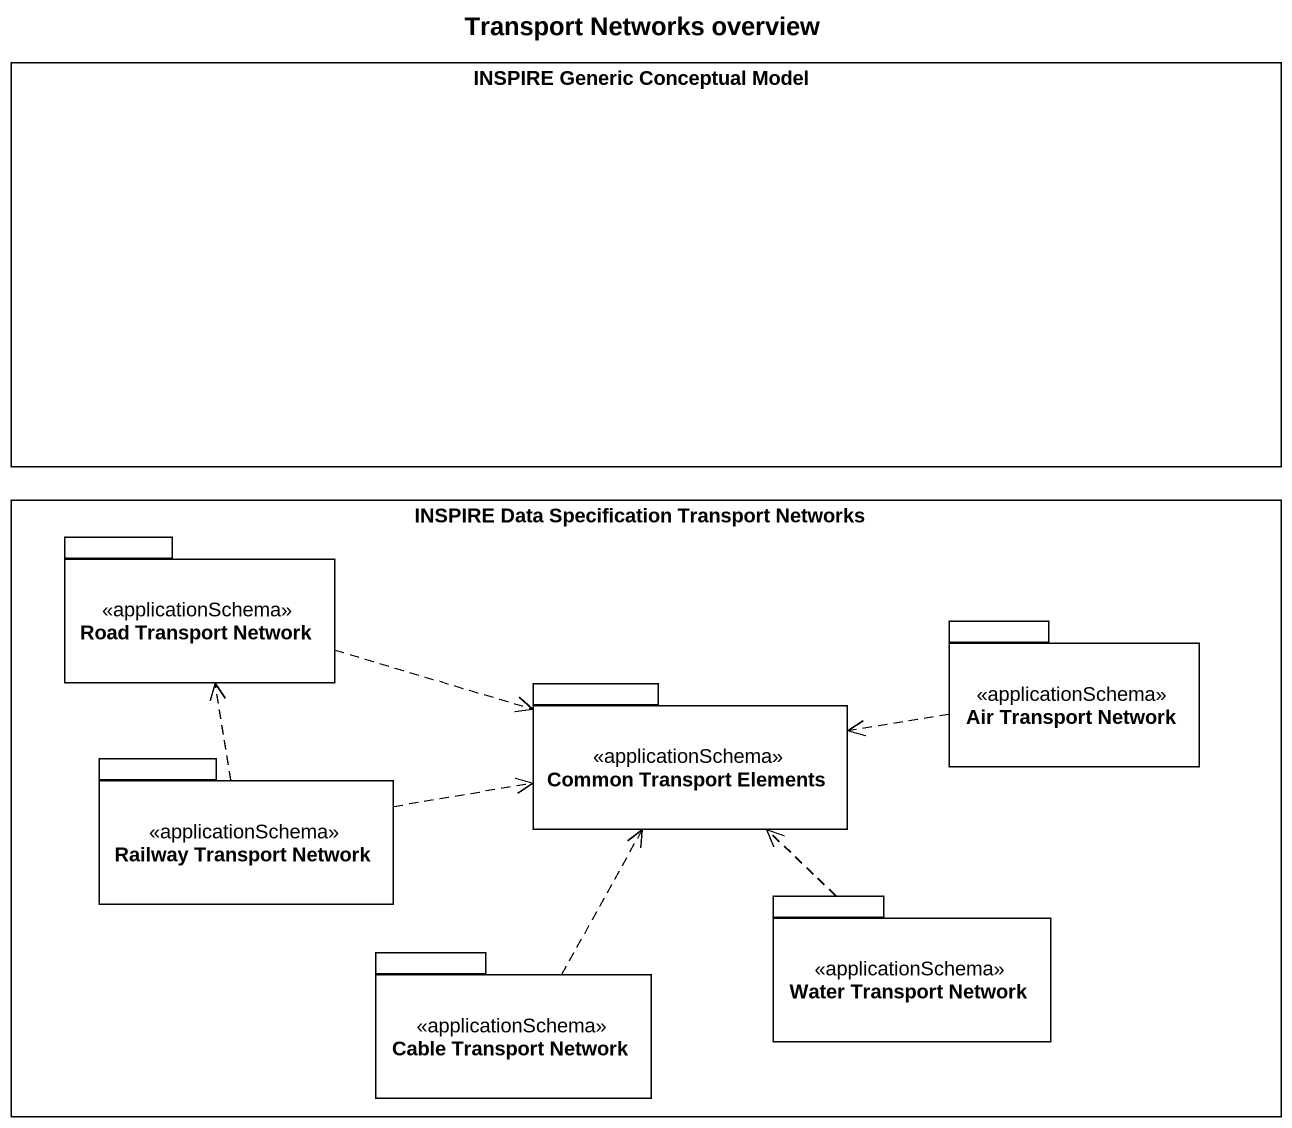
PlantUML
@startuml
title Transport Networks overview
rectangle "INSPIRE Generic Conceptual Model" as INSPIRE_Generic_Conceptual
rectangle "INSPIRE Data Specification Transport Networks" as INSPIRE_Data_Specification {
  package "Road Transport Network" as Road_Transport_Network <<applicationSchema>> {
  }
  package "Common Transport Elements" as Common_Transport_Elements <<applicationSchema>> {
  }
  package "Air Transport Network" as Air_Transport_Network <<applicationSchema>> {
  }
  package "Railway Transport Network" as Railway_Transport_Network <<applicationSchema>> {
  }
  package "Water Transport Network" as Water_Transport_Network <<applicationSchema>> {
  }
  package "Cable Transport Network" as Cable_Transport_Network <<applicationSchema>> {
  }
}
Road_Transport_Network .right.> Common_Transport_Elements
Air_Transport_Network .left.> Common_Transport_Elements
Railway_Transport_Network .up.> Road_Transport_Network
Railway_Transport_Network .right.> Common_Transport_Elements
Water_Transport_Network .up.> Common_Transport_Elements
Cable_Transport_Network .up.> Common_Transport_Elements
@enduml
